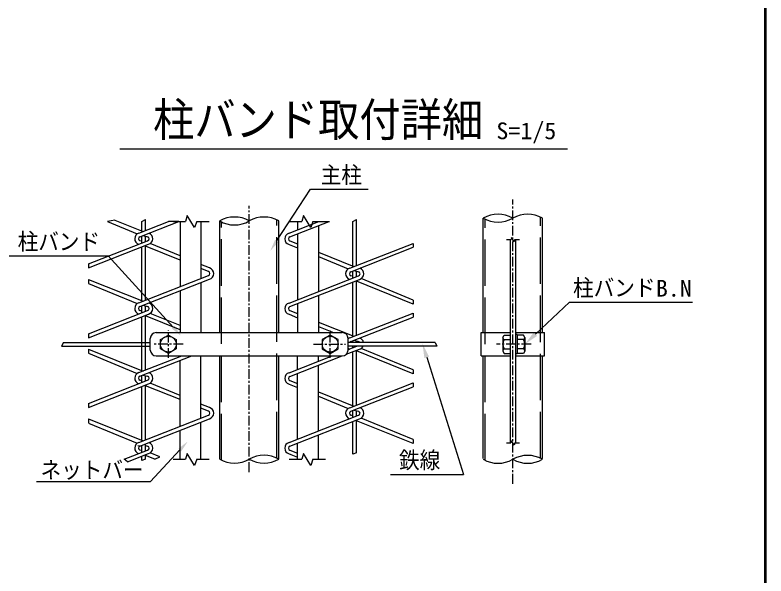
# Model space of a CAD drawing. Units: millimetres, scale not verified, with parts at other scales. Extents: x -4425 to 4425, y -3150 to 3150.
# Drawn here: x 2264 to 4200, y 0 to 1447 of the extents above; entities that cross this region are included whole.
import ezdxf
from ezdxf.enums import TextEntityAlignment as Align

# ---------------------------------------------------------------- set-up
doc = ezdxf.new("R2010")
doc.units = ezdxf.units.MM
doc.header["$LTSCALE"] = 20
doc.linetypes.add('DASHED', pattern=[7.5, 6, -1.5])
doc.linetypes.add('USER1', pattern=[2, 1.25, -0.25, 0.25, -0.25])
for name, color, linetype, lineweight in [('0-0_SUNPOU', 1, 'Continuous', 25), ('0-2_KOUZOU', 7, 'Continuous', 25), ('0-4_AMI', 3, 'Continuous', 25), ('0-5_BUHIN', 7, 'Continuous', 25), ('0-6_BOLT', 3, 'Continuous', 25), ('0-9_WAKU', 7, 'Continuous', 25)]:
    doc.layers.add(name, color=color, linetype=linetype, lineweight=lineweight)
doc.styles.add('ＭＳ ゴシック', font='')
doc.styles.get('ＭＳ ゴシック').set_extended_font_data('MS Gothic')

msp = doc.modelspace()

# ---------------------------------------------------------------- linework, layer by layer
at = {"layer": '0-0_SUNPOU'}
for p, q in [((2533.68, 1102.15), (3688.13, 1102.15)), ((2938.2, 864.14), (3025.37, 998.06)), ((3025.37, 998.06), (3173.92, 998.06)), ((2248.72, 826.15), (2503.96, 826.15)), ((2671.48, 642.12), (2503.96, 826.15)), ((3605.43, 623.84), (3693.8, 706.94)), ((3693.8, 706.94), (4010.65, 706.94)), ((3325.33, 564.43), (3420.37, 262.44)), ((2688.6, 325.29), (2612.97, 243.95)), ((3232.09, 262.44), (3420.37, 262.44)), ((2319, 243.95), (2612.97, 243.95))]:
    msp.add_line(p, q, dxfattribs=at)
for points in [[(2942.4, 861.41), (2921.84, 839), (2934.01, 866.87)], [(2942.4, 861.26), (2921.84, 838.85), (2934.01, 866.72)], [(2675.18, 645.48), (2691.68, 619.93), (2667.78, 638.75)], [(3609.71, 619.29), (3578.11, 598.15), (3601.14, 628.39)], [(3319.37, 562.55), (3314.07, 600.2), (3331.29, 566.3)], [(2684.94, 328.69), (2709.03, 347.26), (2692.26, 321.88)]]:
    msp.add_solid(points, dxfattribs=at)
at = {"layer": '0-2_KOUZOU', "color": 1, "linetype": 'USER1'}
for p, q in [((3547.36, 238.38), (3547.36, 971.39)), ((2867.61, 268.48), (2867.61, 954.76)), ((2659.05, 562.88), (2659.05, 633.12)), ((3076.17, 562.88), (3076.17, 633.12))]:
    msp.add_line(p, q, dxfattribs=at)
at = {"layer": '0-2_KOUZOU'}
for p, q in [((2671.11, 914.84), (2703.61, 914.84)), ((2689.18, 914.84), (2689.17, 746.36)), ((2732.1, 914.84), (2764.34, 914.84)), ((2743.14, 914.84), (2743.13, 767.53)), ((2791.41, 628.15), (2791.41, 916.11)), ((2943.81, 628.15), (2943.81, 916.11)), ((2971.02, 914.84), (3003.53, 914.84)), ((2992.08, 914.84), (2992.08, 893)), ((3032.02, 914.84), (3074.46, 914.84)), ((3046.04, 914.84), (3046.04, 914.17)), ((3471.16, 628.15), (3471.16, 923.33)), ((3623.56, 628.15), (3623.56, 923.33)), ((3046.04, 903.91), (3046.04, 734.17)), ((2992.08, 882.74), (2992.08, 713)), ((2743.13, 757.28), (2743.13, 628.15)), ((2689.17, 736.1), (2689.17, 628.15)), ((3046.04, 723.92), (3046.04, 628.15)), ((2992.08, 702.74), (2992.09, 628.15)), ((2743.13, 407.53), (2743.13, 568.15)), ((2791.41, 301.45), (2791.41, 568.15)), ((2943.81, 301.45), (2943.81, 568.15)), ((2992.08, 533), (2992.09, 568.15)), ((3046.04, 554.17), (3046.04, 568.15)), ((3471.16, 303.04), (3471.16, 568.15)), ((3623.56, 303.04), (3623.56, 568.15)), ((2689.18, 386.36), (2689.17, 556.1)), ((3046.04, 374.17), (3046.04, 543.92)), ((2992.08, 353), (2992.08, 522.74)), ((2743.14, 301.45), (2743.13, 397.28)), ((2689.18, 301.45), (2689.18, 376.1)), ((3046.04, 301.45), (3046.04, 363.91)), ((2992.08, 301.45), (2992.08, 342.74)), ((2671.11, 301.45), (2703.61, 301.45)), ((2732.1, 301.45), (2764.34, 301.45)), ((2971.02, 301.45), (3003.53, 301.45)), ((3032.02, 301.45), (3064.26, 301.45))]:
    msp.add_line(p, q, dxfattribs=at)
at = {"layer": '0-2_KOUZOU', "color": 3, "linetype": 'DASHED'}
for p, q in [((2796.21, 298.9), (2796.21, 913.57)), ((2939.01, 304), (2939.01, 918.66)), ((3475.96, 298.67), (3475.96, 920.79)), ((3618.76, 303.76), (3618.76, 925.88))]:
    msp.add_line(p, q, dxfattribs=at)
at = {"layer": '0-2_KOUZOU', "color": 3}
for p, q in [((3531.03, 868.14), (3542.64, 868.14)), ((3552.82, 868.14), (3564.33, 868.14)), ((3530.82, 343.57), (3542.43, 343.57)), ((3552.6, 343.57), (3564.11, 343.57))]:
    msp.add_line(p, q, dxfattribs=at)
at = {"layer": '0-2_KOUZOU'}
for points in [[(2732.1, 914.84), (2726.7, 898.89), (2707.47, 929.96), (2703.61, 914.84)], [(3032.02, 914.84), (3026.62, 898.89), (3007.38, 929.96), (3003.53, 914.84)], [(2732.1, 301.45), (2726.7, 285.5), (2707.47, 316.57), (2703.61, 301.45)], [(3032.02, 301.45), (3026.62, 285.5), (3007.38, 316.57), (3003.53, 301.45)]]:
    msp.add_lwpolyline(points, dxfattribs=at)
at = {"layer": '0-2_KOUZOU', "color": 3}
for points in [[(3552.82, 868.14), (3550.89, 862.45), (3544.02, 873.54), (3542.64, 868.14)], [(3552.6, 343.57), (3550.67, 337.87), (3543.8, 348.97), (3542.43, 343.57)]]:
    msp.add_lwpolyline(points, dxfattribs=at)
at = {"layer": '0-2_KOUZOU'}
for centre, start, end in [((3509.26, 857.34), 60, 120), ((3585.46, 857.34), 60, 120), ((2829.51, 850.12), 60, 120), ((2829.51, 982.11), 240, 300), ((2905.71, 850.12), 60, 120), ((3509.26, 989.33), 240, 300), ((2905.71, 235.46), 60, 120), ((3585.46, 235.22), 60, 120), ((2829.51, 367.44), 240, 300), ((2905.71, 367.44), 240, 300), ((3509.26, 367.21), 240, 300), ((3585.46, 367.21), 240, 300)]:
    msp.add_arc(centre, 76.2, start, end, dxfattribs=at)
at = {"layer": '0-4_AMI'}
for p, q in [((2521.01, 918.16), (2502.19, 914.57)), ((2502.19, 914.57), (2579.04, 882.88)), ((2521.01, 918.16), (2593.86, 888.95)), ((2583.24, 884.78), (2659.83, 914.84)), ((2585.8, 875.53), (2685.97, 914.84)), ((2590.85, 914.84), (2600.45, 919.64)), ((2590.85, 890.15), (2590.85, 914.84)), ((2600.45, 891.54), (2600.45, 919.64)), ((2685.97, 914.84), (2659.83, 914.84)), ((2970.17, 884.4), (3047.37, 914.7)), ((2972.74, 875.15), (3073.51, 914.7)), ((3134.77, 914.7), (3144.37, 919.49)), ((3134.77, 799.77), (3134.77, 914.7)), ((3144.37, 801.15), (3144.37, 919.49)), ((2590.85, 859.38), (2590.85, 876.93)), ((2593.97, 878.73), (2605.5, 875.53)), ((2600.45, 863.72), (2600.45, 876.93)), ((2452.93, 805.25), (2605.5, 865.13)), ((2452.93, 794.99), (2608.07, 855.88)), ((2590.85, 863.72), (2585.8, 865.13)), ((2600.45, 711.54), (2600.45, 852.89)), ((2689.18, 826.06), (2612.26, 857.78)), ((2970.17, 855.49), (2992.08, 846.46)), ((2972.74, 864.74), (2992.08, 856.99)), ((3127.15, 794.4), (3290.18, 858.38)), ((3290.18, 858.38), (3290.18, 848.12)), ((2590.85, 710.15), (2590.85, 849.12)), ((2689.18, 815.19), (2600.45, 851.09)), ((3046.11, 835.32), (3137.77, 798.56)), ((3129.72, 785.15), (3290.18, 848.12)), ((3046.11, 824.18), (3122.95, 792.5)), ((2452.93, 805.25), (2452.93, 794.99)), ((2765.05, 794.78), (2743.13, 803.82)), ((2583.24, 704.78), (2762.48, 775.13)), ((2762.48, 785.53), (2743.13, 793.36)), ((2970.17, 704.4), (3149.41, 774.74)), ((3134.77, 773.34), (3129.72, 774.74)), ((3134.77, 768.99), (3134.77, 786.55)), ((3137.88, 788.35), (3149.41, 785.15)), ((3144.37, 773.34), (3144.37, 786.55)), ((2452.93, 765.46), (2593.86, 708.95)), ((2452.93, 765.46), (2452.93, 755.2)), ((2585.8, 695.53), (2765.05, 765.88)), ((2972.74, 695.15), (3151.98, 765.49)), ((3134.77, 619.77), (3134.77, 758.74)), ((3144.37, 621.15), (3144.37, 762.5)), ((3290.18, 701.71), (3144.37, 760.71)), ((3290.18, 712.14), (3156.18, 767.39)), ((2452.93, 754.88), (2579.04, 702.88)), ((2593.97, 698.73), (2605.5, 695.53)), ((3290.18, 712.14), (3290.18, 701.71)), ((2452.93, 625.25), (2605.5, 685.13)), ((2590.85, 683.72), (2585.8, 685.13)), ((2590.85, 679.38), (2590.85, 696.93)), ((2600.45, 683.72), (2600.45, 696.93)), ((2689.17, 646.07), (2612.26, 677.78)), ((2972.74, 684.74), (2992.08, 676.98)), ((3127.15, 614.4), (3290.18, 678.38)), ((3290.18, 678.38), (3290.18, 668.12)), ((2452.93, 614.99), (2608.07, 675.88)), ((2590.85, 530.15), (2590.85, 669.12)), ((2600.45, 531.54), (2600.45, 672.89)), ((2689.17, 635.19), (2600.45, 671.09)), ((2970.17, 675.49), (2992.08, 666.46)), ((3129.72, 605.15), (3290.18, 668.12)), ((3046.1, 655.32), (3137.77, 618.56)), ((3046.1, 644.18), (3085.34, 628)), ((2452.93, 625.25), (2452.93, 614.99)), ((2388.37, 602.95), (2612.67, 602.95)), ((3122.55, 612.66), (3122.95, 612.5)), ((3346.85, 602.8), (3122.55, 602.8)), ((3134.77, 602.8), (3134.77, 606.55)), ((3137.88, 608.35), (3149.41, 605.15)), ((3144.37, 602.8), (3144.37, 606.55)), ((2452.93, 585.46), (2593.86, 528.95)), ((2452.93, 585.46), (2452.93, 575.2)), ((3117.84, 572.09), (3151.98, 585.49)), ((3122.55, 584.2), (3145.49, 593.2)), ((3134.77, 588.99), (3134.77, 593.2)), ((3144.37, 441.15), (3144.37, 582.5)), ((3290.18, 532.14), (3156.18, 587.39)), ((2452.93, 574.88), (2579.04, 522.88)), ((2583.24, 524.78), (2693.74, 568.15)), ((2585.8, 515.53), (2719.88, 568.15)), ((2970.17, 524.4), (3081.28, 568)), ((2972.74, 515.15), (3107.42, 568)), ((3134.77, 439.77), (3134.77, 578.74)), ((3290.18, 521.71), (3144.37, 580.71)), ((3290.18, 532.14), (3290.18, 521.71)), ((2452.93, 445.25), (2605.5, 505.13)), ((2590.85, 503.72), (2585.8, 505.13)), ((2590.85, 499.38), (2590.85, 517.51)), ((2593.97, 518.73), (2605.5, 515.53)), ((2600.45, 503.15), (2600.45, 516.93)), ((2972.74, 504.74), (2992.08, 496.98)), ((2452.93, 434.99), (2608.07, 495.88)), ((2590.85, 350.15), (2590.85, 489.12)), ((2600.45, 351.54), (2600.45, 492.89)), ((2689.17, 455.19), (2600.45, 491.09)), ((2689.17, 466.06), (2612.26, 497.78)), ((2970.17, 495.49), (2992.08, 486.46)), ((3127.15, 434.4), (3290.18, 498.38)), ((3129.72, 425.15), (3290.18, 488.12)), ((3290.18, 498.38), (3290.18, 488.12)), ((3046.1, 475.33), (3137.77, 438.56)), ((3046.09, 464.19), (3122.95, 432.5)), ((2452.93, 445.25), (2452.93, 434.99)), ((2765.05, 434.78), (2743.13, 443.82)), ((2762.48, 425.53), (2743.13, 433.36)), ((3134.77, 408.99), (3134.77, 427.13)), ((3137.88, 428.35), (3149.41, 425.15)), ((3144.37, 412.76), (3144.37, 426.55)), ((2583.24, 344.78), (2762.48, 415.13)), ((2970.17, 344.4), (3149.41, 414.74)), ((3134.77, 413.34), (3129.72, 414.74)), ((3290.18, 352.14), (3156.18, 407.39)), ((2452.93, 405.46), (2593.86, 348.95)), ((2452.93, 405.46), (2452.93, 395.2)), ((2452.93, 394.88), (2579.04, 342.88)), ((2585.8, 335.53), (2765.05, 405.88)), ((2972.74, 335.15), (3151.98, 405.49)), ((3134.77, 314.24), (3134.77, 398.74)), ((3144.37, 317.88), (3144.37, 402.5)), ((3290.18, 341.71), (3144.37, 400.71)), ((3290.18, 352.14), (3290.18, 341.71)), ((2580.03, 337.23), (2589.63, 335.6)), ((2590.85, 319.38), (2590.85, 337.51)), ((2600.45, 323.15), (2600.45, 341.28)), ((2600.45, 323.15), (2600.45, 336.93)), ((2600.45, 336.93), (2605.5, 335.53)), ((2545.17, 301.45), (2605.5, 325.13)), ((2553.64, 294.52), (2608.07, 315.88)), ((2590.85, 323.72), (2585.8, 325.13)), ((2600.45, 301.45), (2600.45, 312.89)), ((2624.28, 301.45), (2600.45, 311.09)), ((2637.39, 307.42), (2612.26, 317.78)), ((2970.17, 315.49), (2992.08, 306.46)), ((2970.17, 315.49), (2973.2, 314.24)), ((2972.74, 324.74), (2992.08, 316.99)), ((3144.37, 317.88), (3134.77, 314.24)), ((2553.64, 294.52), (2545.17, 301.45)), ((2590.85, 297.82), (2590.85, 309.12)), ((2600.45, 301.45), (2590.85, 297.82)), ((2624.28, 301.45), (2637.39, 307.42))]:
    msp.add_line(p, q, dxfattribs=at)
for points in [[(2388.37, 602.95), (2383.88, 593.35), (2612.67, 593.35)], [(3346.85, 602.8), (3351.33, 593.2), (3122.55, 593.2)]]:
    msp.add_lwpolyline(points, dxfattribs=at)
for centre, radius, start, end in [((2587.25, 870.33), 15, 105.52411, 251.53809), ((2587.25, 870.33), 5.4, 105.52411, 254.47589), ((2604.05, 870.33), 5.4, 285.52411, 74.47589), ((2604.05, 870.33), 15, 285.52411, 71.5381), ((2974.19, 869.94), 15, 105.52411, 254.47589), ((2974.19, 869.94), 5.4, 105.52411, 254.47589), ((2761.03, 780.33), 15, 285.52411, 74.47589), ((3131.17, 779.94), 15, 105.52411, 251.53809), ((3147.97, 779.94), 15, 285.52411, 71.5381), ((2761.03, 780.33), 5.4, 285.52411, 74.47589), ((3131.17, 779.94), 5.4, 105.52411, 254.47589), ((3147.97, 779.94), 5.4, 285.52411, 74.47589), ((2587.25, 690.33), 15, 105.52411, 251.53809), ((2604.05, 690.33), 15, 285.52411, 71.5381), ((2974.19, 689.94), 15, 105.52411, 254.47589), ((2587.25, 690.33), 5.4, 105.52411, 254.47589), ((2604.05, 690.33), 5.4, 285.52411, 74.47589), ((2974.19, 689.94), 5.4, 105.52411, 254.47589), ((3131.17, 599.94), 15, 105.52411, 125.0714), ((3131.17, 599.94), 5.4, 105.52411, 148.03466), ((3147.97, 599.94), 5.4, 31.96534, 74.47589), ((3147.97, 599.94), 15, 10.987, 71.5381), ((3131.17, 599.94), 15, 234.9286, 251.53809), ((3147.97, 599.94), 15, 285.52411, 333.29392), ((2587.25, 510.33), 15, 105.52411, 251.53809), ((2604.05, 510.33), 15, 285.52411, 71.5381), ((2974.19, 509.94), 15, 105.52411, 254.47589), ((2587.25, 510.33), 5.4, 105.52411, 254.47589), ((2604.05, 510.33), 5.4, 285.52411, 74.47589), ((2974.19, 509.94), 5.4, 105.52411, 254.47589), ((2761.03, 420.33), 15, 285.52411, 74.47589), ((3131.17, 419.94), 15, 105.52411, 251.53809), ((3147.97, 419.94), 15, 285.52411, 71.5381), ((2761.03, 420.33), 5.4, 285.52411, 74.47589), ((3131.17, 419.94), 5.4, 105.52411, 254.47589), ((3147.97, 419.94), 5.4, 285.52411, 74.47589), ((2587.25, 330.33), 15, 105.52411, 251.53809), ((2587.25, 330.33), 5.4, 105.52411, 254.47589), ((2604.05, 330.33), 5.4, 285.52411, 74.47589), ((2604.05, 330.33), 15, 285.52411, 71.5381), ((2974.19, 329.94), 15, 105.52411, 254.47589), ((2974.19, 329.94), 5.4, 105.52411, 254.47589)]:
    msp.add_arc(centre, radius, start, end, dxfattribs=at)
at = {"layer": '0-5_BUHIN', "color": 3}
for p, q in [((3540.61, 868.14), (3540.61, 343.57)), ((3554.11, 868.14), (3554.11, 343.57))]:
    msp.add_line(p, q, dxfattribs=at)
at = {"layer": '0-5_BUHIN'}
for p, q in [((2627.55, 628.15), (3107.55, 628.15)), ((3554.11, 628.15), (3629.1, 628.15)), ((3629.1, 568.15), (3629.1, 628.15)), ((2612.55, 583.15), (2612.55, 613.15)), ((3122.55, 583.15), (3122.55, 613.15)), ((2627.55, 568.15), (3107.55, 568.15)), ((3465.61, 568.15), (3540.61, 568.15)), ((3554.11, 568.15), (3629.1, 568.15))]:
    msp.add_line(p, q, dxfattribs=at)
at = {"layer": '0-5_BUHIN', "color": 1, "linetype": 'USER1'}
for p, q in [((2697.44, 598.15), (2618.71, 598.15)), ((3032.98, 598.15), (3116.1, 598.15))]:
    msp.add_line(p, q, dxfattribs=at)
at = {"layer": '0-5_BUHIN'}
msp.add_lwpolyline([(3465.61, 568.15), (3465.61, 628.15), (3540.61, 628.15)], dxfattribs=at)
for centre, start, end in [((2627.55, 613.15), 90, 180), ((3107.55, 613.15), 0, 90), ((2627.55, 583.15), 180, 270), ((3107.55, 583.15), 270, 0)]:
    msp.add_arc(centre, 15, start, end, dxfattribs=at)
at = {"layer": '0-6_BOLT'}
for p, q in [((3521.41, 615.79), (3524.8, 621.67)), ((3524.8, 621.67), (3540.61, 621.67)), ((3558.91, 623.35), (3554.11, 623.35)), ((3554.11, 623.35), (3554.11, 572.95)), ((3558.91, 623.35), (3558.91, 572.95)), ((3521.41, 615.79), (3521.41, 580.51)), ((3524.8, 610.15), (3540.61, 610.15)), ((3574.71, 610.15), (3558.91, 610.15)), ((3578.11, 615.79), (3578.11, 580.51)), ((3524.8, 586.15), (3540.61, 586.15)), ((3574.71, 586.15), (3558.91, 586.15)), ((3521.41, 580.51), (3524.8, 574.63)), ((3524.8, 574.63), (3540.61, 574.63)), ((3558.91, 572.95), (3554.11, 572.95))]:
    msp.add_line(p, q, dxfattribs=at)
at = {"layer": '0-6_BOLT', "color": 1, "linetype": 'USER1'}
msp.add_line((3594.76, 598.15), (3505.46, 598.15), dxfattribs=at)
at = {"layer": '0-6_BOLT'}
for points in [[(2659.05, 574.63), (2638.68, 586.39), (2638.68, 609.91), (2659.05, 621.67), (2679.42, 609.91), (2679.42, 586.39)], [(3076.17, 574.63), (3096.54, 586.39), (3096.54, 609.91), (3076.17, 621.67), (3055.8, 609.91), (3055.8, 586.39)]]:
    msp.add_lwpolyline(points, close=True, dxfattribs=at)
for points in [[(3578.11, 615.79), (3574.71, 621.67), (3558.91, 621.67)], [(3578.11, 580.51), (3574.71, 574.63), (3558.91, 574.63)]]:
    msp.add_lwpolyline(points, dxfattribs=at)
for centre in [(2659.05, 598.15), (3076.17, 598.15)]:
    msp.add_circle(centre, 20.4, dxfattribs=at)
for centre, radius, start, end in [((3527.28, 615.48), 5.88, 177.032, 245.05701), ((3544.31, 598.15), 22.91, 148.40741, 211.59259), ((3572.23, 615.48), 5.88, 294.94299, 2.968), ((3555.2, 598.15), 22.91, 328.40741, 31.59259), ((3527.28, 580.81), 5.88, 114.94299, 182.968), ((3527.28, 580.81), 5.88, 177.032, 182.968), ((3572.23, 580.81), 5.88, 357.032, 65.05701)]:
    msp.add_arc(centre, radius, start, end, dxfattribs=at)
at = {"layer": '0-9_WAKU'}
msp.add_lwpolyline([(-4049.88, 2925.24), (4200.12, 2925.24), (4200.12, -2924.76), (-4049.88, -2924.76)], close=True, dxfattribs=at)
for points in [[(4198.12, 2923.24), (4198.12, -2922.76), (-4047.88, -2922.76)], [(4196.12, 2921.24), (4196.12, -2920.76), (-4045.88, -2920.76)]]:
    msp.add_lwpolyline(points, dxfattribs=at)

# ---------------------------------------------------------------- texts
at = {"layer": '0-0_SUNPOU', "color": 3, "style": 'ＭＳ ゴシック'}
for s, width, p in [('S=1/5', 1.05, (3504.91, 1114.01)), ('主柱', 0.9, (3051.88, 1000.23)), ('柱バンド', 0.9, (2270.57, 828.32)), ('柱バンド', 0.9, (3702.71, 709.11)), ('B.N', 1.05, (3916.17, 707.88)), ('鉄線', 0.9, (3253.94, 264.62)), ('ネットバー', 0.9, (2329.6, 239.5))]:
    msp.add_text(s, height=43.26, dxfattribs=dict(at, width=width)).set_placement(p, align=Align.BOTTOM_LEFT)
at = {"layer": '0-2_KOUZOU', "style": 'ＭＳ ゴシック', "width": 0.9}
msp.add_text('柱バンド取付詳細', height=86.66, dxfattribs=at).set_placement((2619.71, 1108.15), align=Align.BOTTOM_LEFT)

doc.saveas('drawing.dxf')
